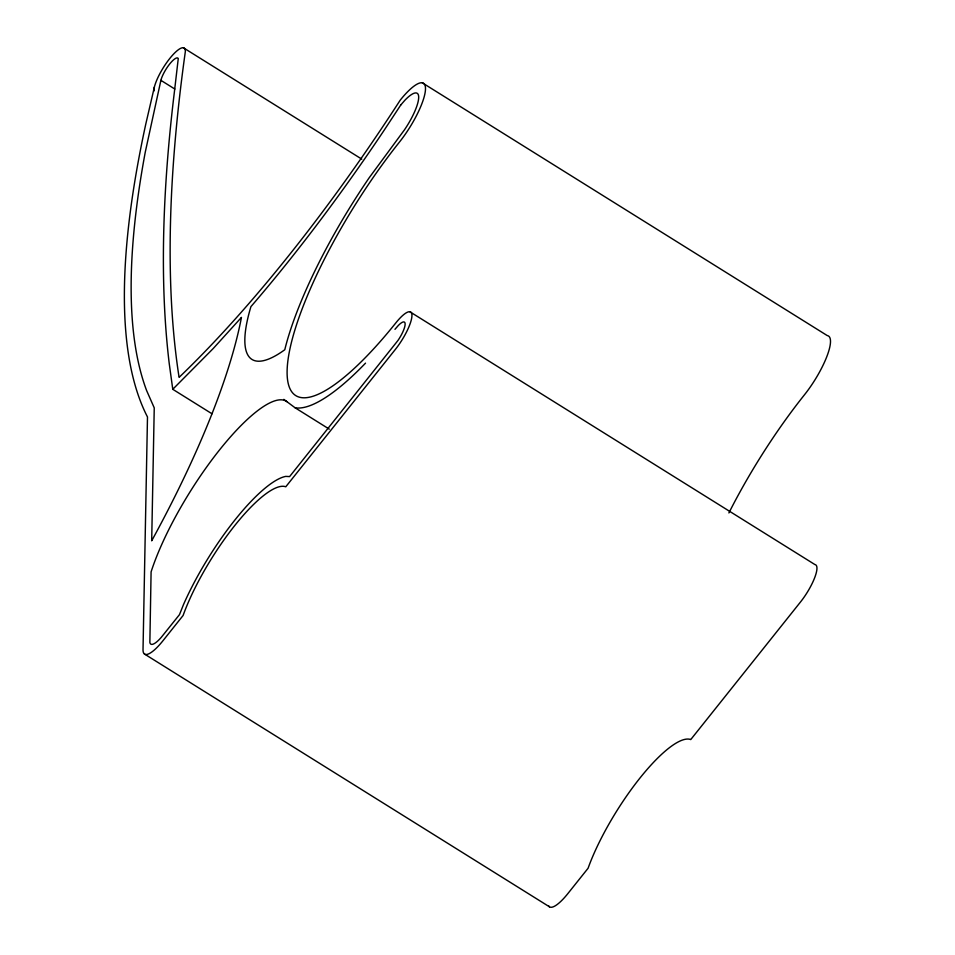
<?xml version="1.0" encoding="UTF-8"?>
<svg xmlns="http://www.w3.org/2000/svg" width="955" height="955" viewBox="0 0 955 955"><rect width="100%" height="100%" fill="white"/><g stroke="black" fill="none" stroke-linecap="round" stroke-linejoin="round"><path stroke-width="1.43" d="M153.779 89.603L153.743 91.155L154.352 87.132A27.492 7.234 -58 0 1 171.852 55.975A27.492 7.234 -58 0 1 185.342 51.546A2931.54 771.592 -58 0 0 179.086 377.38A556.013 146.342 -58 0 0 400.217 100.168A44.67 11.758 -58 0 1 425.488 88.97A44.67 11.758 -58 0 1 399.417 142.116A192.444 50.651 -58 0 0 287.109 371.041A192.444 50.651 -58 0 0 395.943 322.766A28.28 7.437 -58 0 1 411.939 315.675A28.28 7.437 -58 0 1 395.442 349.315L285.772 486.787A100.084 26.346 -58 0 0 234.93 525.322A100.084 26.346 -58 0 0 183.097 615.486L162.899 640.805A35.144 9.252 -58 0 1 143.023 649.615L147.488 416.977A1361.543 358.364 -58 0 1 145.757 124.198L154.352 87.132M172.771 389.294L169.262 363.807A2943.286 774.684 -58 0 1 174.502 91.011L178.263 58.553A15.65 4.118 -58 0 0 169.68 63.997A15.65 4.118 -58 0 0 160.894 80.339L145.22 152.358A1349.797 355.272 -58 0 0 146.628 390.583L154.244 407.869L151.69 540.817A385.963 101.588 -58 0 0 241.448 317.394L213.228 348.515L172.771 389.294L211.998 413.778M394.964 329.332L398.283 325.524A16.438 4.321 -58 0 1 405.135 324.199A16.438 4.321 -58 0 1 397.996 340.422L289.604 476.593L285.76 476.39A111.878 29.45 -58 0 0 183.515 604.539L179.468 614.65L161.252 637.379A23.386 6.16 -58 0 1 149.863 642.428L151.093 571.89A127.91 33.664 -58 0 1 219.71 449.71A127.91 33.664 -58 0 1 286.894 401.661M422.253 82.787L827.233 335.563A44.67 11.758 -58 0 1 804.397 394.881A192.444 50.651 -58 0 0 728.892 512.942M183.348 47.75L361.79 159.127M160.894 80.339L174.813 89.03M409.886 311.76L814.866 564.536A28.28 7.437 -58 0 1 800.421 602.092L690.752 739.564A100.084 26.346 -58 0 0 639.91 778.098A100.084 26.346 -58 0 0 588.077 868.262L567.879 893.57A35.144 9.252 -58 0 1 548.612 905.806M283.826 399.369L295.107 407.797L329.284 429.129M144.444 654.008L549.423 906.784M365.526 363.139A204.275 53.767 -58 0 1 295.107 407.797M400.778 104.966L384.149 130.238A567.759 149.434 -58 0 1 250.926 306.627A157.945 41.578 -58 0 0 284.781 349.733A204.275 53.767 -58 0 1 369.084 177.905L404.419 129.904A32.84 8.643 -58 0 0 418.684 97.494A32.84 8.643 -58 0 0 404.992 100.132L400.778 104.966"/></g></svg>
